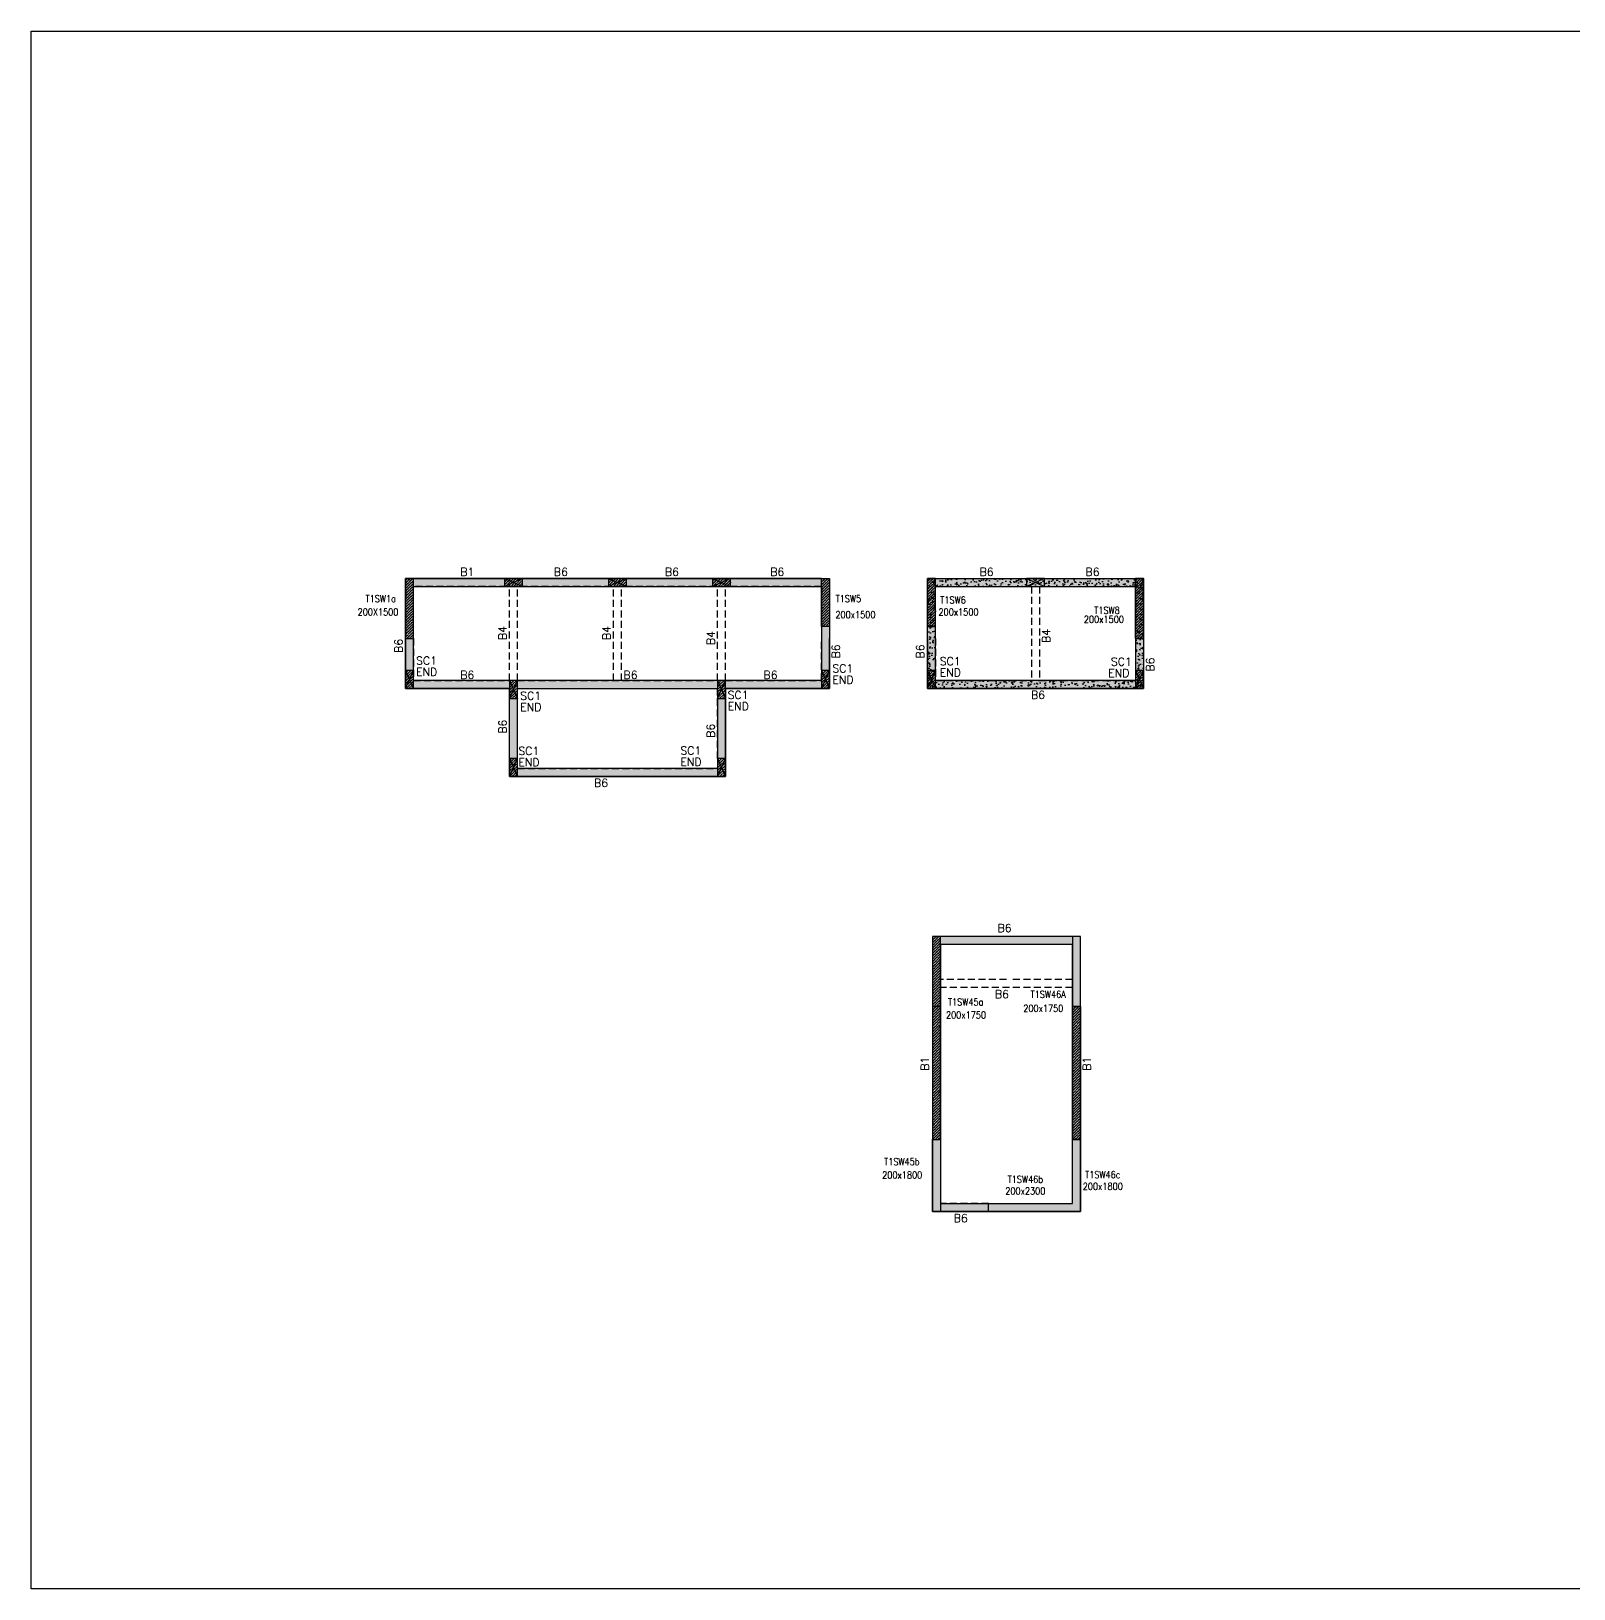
# Model space of a CAD drawing. Header units: millimetres. Extents: x 1078357 to 2594950, y -4969473 to -4636555.
# Drawn here: x 2498978 to 2537538, y -4675934 to -4636994 of the extents above; entities that cross this region are included whole.
import ezdxf

# ---------------------------------------------------------------- set-up
doc = ezdxf.new("R2010")
doc.units = ezdxf.units.MM
for name, pattern in [('CENTER', [2, 1.25, -0.25, 0.25, -0.25]), ('CONTINOUS', [0]), ('HIDDEN', [0.375, 0.25, -0.125])]:
    doc.linetypes.add(name, pattern=pattern)
doc.layers.get('0').update_dxf_attribs({"lineweight": 0})
for name, color, linetype in [('B-200x300', 212, 'HIDDEN'), ('B-200x650', 241, 'HIDDEN'), ('NON STR. RCC WALL', 6, 'Continuous'), ('RCC WALL', 6, 'Continuous'), ('S TEXT', 7, 'Continuous'), ('S-COLUMN_SHEAR WALL', 1, 'Continuous'), ('S.STUB COL', 6, 'Continuous')]:
    doc.layers.add(name, color=color, linetype=linetype)
for name, color, linetype, lineweight in [('Boundary', 40, 'Continuous', 30), ('COL. NO.', 30, 'Continuous', 25), ('COL. SIZE', 7, 'Continuous', 25), ('RCC UPSTAND', 43, 'Continuous', 30)]:
    doc.layers.add(name, color=color, linetype=linetype, lineweight=lineweight)
doc.styles.add('ROMANS', font='romans.shx', dxfattribs={"width": 0.85})
pattern_1 = [(45, (3444725.58, -9359796.776), (25.25697034, 92.60889125), [119.0625, -23.8125, 0, -23.8125])]
pattern_2 = [(45, (3463934.174, -9366698.59), (25.25697034, 92.60889125), [119.0625, -23.8125, 0, -23.8125])]

msp = doc.modelspace()

# ---------------------------------------------------------------- hatches: boundary and pattern name
at = {"linetype": 'CONTINOUS', "ltscale": 700}
h = msp.add_hatch(dxfattribs=at)
h.set_pattern_fill('ANSI36', color=8, scale=15)
h.set_pattern_definition(pattern_1)
h.paths.add_polyline_path([(2510806.8, -4650673.8), (2510806.8, -4650873.8), (2511256.8, -4650873.8), (2511256.8, -4650673.8)])
h = msp.add_hatch(dxfattribs=at)
h.set_pattern_fill('ANSI36', color=8, scale=15)
h.set_pattern_definition(pattern_1)
h.paths.add_polyline_path([(2513406.8, -4650673.7), (2513406.8, -4650873.7), (2513856.8, -4650873.7), (2513856.8, -4650673.7)])
h = msp.add_hatch(dxfattribs=at)
h.set_pattern_fill('ANSI36', color=8, scale=15)
h.set_pattern_definition(pattern_1)
h.paths.add_polyline_path([(2516006.8, -4650673.8), (2516006.8, -4650873.8), (2516456.8, -4650873.8), (2516456.8, -4650673.8)])
h = msp.add_hatch(dxfattribs=at)
h.set_pattern_fill('ANSI36', color=8, scale=15)
h.set_pattern_definition(pattern_1)
h.paths.add_polyline_path([(2508331.8, -4653423.8), (2508531.8, -4653423.8), (2508531.8, -4652973.8), (2508331.8, -4652973.8)])
h = msp.add_hatch(dxfattribs=at)
h.set_pattern_fill('ANSI36', color=8, scale=15)
h.set_pattern_definition(pattern_1)
h.paths.add_polyline_path([(2510931.8, -4653673.8), (2511131.8, -4653673.8), (2511131.8, -4653223.8), (2510931.8, -4653223.8)])
h = msp.add_hatch(dxfattribs=at)
h.set_pattern_fill('ANSI36', color=8, scale=15)
h.set_pattern_definition(pattern_1)
h.paths.add_polyline_path([(2516131.8, -4653673.8), (2516331.8, -4653673.8), (2516331.8, -4653223.8), (2516131.8, -4653223.8)])
h = msp.add_hatch(dxfattribs=at)
h.set_pattern_fill('ANSI36', color=8, scale=15)
h.set_pattern_definition(pattern_1)
h.paths.add_polyline_path([(2518731.8, -4653423.8), (2518931.8, -4653423.8), (2518931.8, -4652973.8), (2518731.8, -4652973.8)])
h = msp.add_hatch(dxfattribs=at)
h.set_pattern_fill('ANSI36', color=8, scale=15)
h.set_pattern_definition(pattern_1)
h.paths.add_polyline_path([(2521381.8, -4653423.8), (2521581.8, -4653423.8), (2521581.8, -4652973.8), (2521381.8, -4652973.8)])
h = msp.add_hatch(dxfattribs=at)
h.set_pattern_fill('ANSI36', color=8, scale=15)
h.set_pattern_definition(pattern_1)
h.paths.add_polyline_path([(2526581.8, -4653423.8), (2526781.8, -4653423.8), (2526781.8, -4652973.8), (2526581.8, -4652973.8)])
h = msp.add_hatch(dxfattribs=at)
h.set_pattern_fill('ANSI36', color=8, scale=15)
h.set_pattern_definition(pattern_1)
h.paths.add_polyline_path([(2510931.8, -4655623.7), (2511131.8, -4655623.7), (2511131.8, -4655173.7), (2510931.8, -4655173.7)])
h = msp.add_hatch(dxfattribs=at)
h.set_pattern_fill('ANSI36', color=8, scale=15)
h.set_pattern_definition(pattern_1)
h.paths.add_polyline_path([(2516131.8, -4655623.7), (2516331.8, -4655623.7), (2516331.8, -4655173.7), (2516131.8, -4655173.7)])
at = {"layer": 'RCC UPSTAND'}
h = msp.add_hatch(dxfattribs=at)
h.set_pattern_fill('HONEY', color=8, scale=15)
h.set_pattern_definition([(0, (1413807.055, -137933.264), (71.4375, 41.24445968), [47.625, -95.25]), (120, (1413807.055, -137933.264), (-71.43749984, 41.24445995), [47.625, -95.25]), (60, (1413807.055, -137933.264), (1.6e-07, 82.48891962), [-95.25, 47.625])])
h.paths.add_polyline_path([(2508331.8, -4650673.8), (2518931.8, -4650673.8), (2518931.8, -4653423.8), (2516331.8, -4653423.8), (2516331.8, -4655623.7), (2510931.8, -4655623.7), (2510931.8, -4653423.8), (2508331.8, -4653423.8)])
h.paths.add_polyline_path([(2508531.8, -4650873.8), (2518731.8, -4650873.8), (2518731.8, -4653223.8), (2516131.8, -4653223.8), (2516131.8, -4655423.7), (2511131.8, -4655423.7), (2511131.8, -4653223.8), (2508531.8, -4653223.8)], flags=16)
h = msp.add_hatch(dxfattribs=at)
h.set_pattern_fill('HONEY', color=8, scale=15)
h.set_pattern_definition([(0, (316582.34, 4546085.923), (71.4375, 41.24445968), [47.625, -95.25]), (120, (316582.34, 4546085.923), (-71.43749984, 41.24445995), [47.625, -95.25]), (60, (316582.34, 4546085.923), (1.6e-07, 82.48891962), [-95.25, 47.625])])
h.paths.add_polyline_path([(2521381.8, -4650673.8), (2526781.8, -4650673.8), (2526781.8, -4653423.8), (2521381.8, -4653423.8)])
h.paths.add_polyline_path([(2521581.8, -4650873.8), (2526581.8, -4650873.8), (2526581.8, -4653223.8), (2521581.8, -4653223.8)], flags=16)
h = msp.add_hatch(dxfattribs=at)
h.set_pattern_fill('HONEY', color=8, scale=15)
h.set_pattern_definition([(0, (2511031.77, -4821952.45), (71.4375, 41.24446), [47.625, -95.25]), (120, (2511031.77, -4821952.45), (-71.4375, 41.24446), [47.625, -95.25]), (60, (2511031.77, -4821952.45), (2e-07, 82.48892), [-95.25, 47.625])])
h.paths.add_polyline_path([(2521506.8, -4666503.8), (2525206.8, -4666503.8), (2525206.8, -4659623.9), (2521506.8, -4659623.9)])
h.paths.add_polyline_path([(2521706.8, -4666303.8), (2525006.8, -4666303.8), (2525006.8, -4659823.9), (2521706.8, -4659823.9)], flags=16)
at = {"layer": 'RCC WALL', "ltscale": 700}
h = msp.add_hatch(dxfattribs=at)
h.set_pattern_fill('ANSI36', color=8, scale=20)
h.set_pattern_definition([(45, (3608256.486, -9505971.64), (33.67596045, 123.4785217), [158.75, -31.75, 0, -31.75])])
h.paths.add_polyline_path([(2516331.7, -4655623.7), (2516331.7, -4653423.8), (2518931.8, -4653423.8), (2518931.8, -4650673.8), (2508331.8, -4650673.8), (2508331.8, -4653423.8), (2510931.8, -4653423.8), (2510931.8, -4655623.7)])
h.paths.add_polyline_path([(2511131.8, -4655423.7), (2511131.8, -4653423.8), (2516131.7, -4653423.8), (2516131.7, -4655423.7)], flags=16)
h.paths.add_polyline_path([(2508531.8, -4650873.8), (2518731.8, -4650873.8), (2518731.8, -4653223.8), (2508531.8, -4653223.8)], flags=16)
h = msp.add_hatch(dxfattribs=at)
h.set_pattern_fill('AR-CONC', color=8, scale=1.5)
h.set_pattern_definition([(50, (2511031.77, -4783186.92), (273.277, -23.90863), [28.575, -314.325]), (355, (2511031.77, -4783186.92), (-52.86513, 286.58527), [22.86, -251.4609]), (100.45144, (2511054.54, -4783188.9), (220.41187, 262.67663), [24.285, -267.13537]), (46.1842, (2511031.77, -4783110.72), (406.6186, -63.0635), [42.8625, -471.4875]), (96.63556, (2511065.66, -4783115.97), (356.1062, 371.1392), [36.4275, -400.7034]), (351.18415, (2511031.77, -4783110.7), (356.1062, 371.1392), [34.29, -377.1896]), (21, (2511069.87, -4783129.77), (227.4216, -153.3978), [28.575, -314.325]), (326, (2511069.87, -4783129.77), (92.70304, 276.28195), [22.86, -251.46]), (71.45144, (2511088.82, -4783142.55), (320.12463, 122.88415), [24.285, -267.1349]), (37.5, (2511031.77, -4783186.92), (4.632905, 126.83256), [0, -248.412, 0, -255.27, 0, -252.4125]), (7.5, (2511031.77, -4783186.92), (100.2295, 150.27086), [0, -145.542, 0, -242.697, 0, -96.2025]), (327.5, (2510946.81, -4783186.92), (203.38589, -8.593116), [0, -95.25, 0, -297.18, 0, -394.335]), (317.5, (2510908.7, -4783186.92), (222.19377, 38.13974), [0, -123.825, 0, -197.358, 0, -280.035])])
h.paths.add_polyline_path([(2521381.8, -4650673.8), (2521381.8, -4653423.8), (2526781.8, -4653423.8), (2526781.8, -4650673.8)])
h.paths.add_polyline_path([(2521581.8, -4650873.8), (2526581.8, -4650873.8), (2526581.8, -4653223.8), (2521581.8, -4653223.8)], flags=16)
at = {"layer": 'S-COLUMN_SHEAR WALL', "lineweight": 25}
h = msp.add_hatch(dxfattribs=at)
h.set_pattern_fill('ANSI36', color=8, scale=15)
h.set_pattern_definition([(45, (3463934.174, -9366698.59), (25.25697034, 92.60889125), [119.0625, -23.8125, 0, -23.8125])])
h.paths.add_polyline_path([(2508531.8, -4650673.8), (2508331.8, -4650673.8), (2508331.8, -4652173.8), (2508531.8, -4652173.8)])
h = msp.add_hatch(dxfattribs=at)
h.set_pattern_fill('ANSI36', color=8, scale=15)
h.set_pattern_definition(pattern_2)
h.paths.add_polyline_path([(2518731.8, -4651873.8), (2518931.8, -4651873.8), (2518931.8, -4650673.8), (2518731.8, -4650673.8)])
h = msp.add_hatch(dxfattribs=at)
h.set_pattern_fill('ANSI36', color=8, scale=15)
h.set_pattern_definition(pattern_2)
h.paths.add_polyline_path([(2521381.8, -4651873.8), (2521381.8, -4650673.8), (2521581.8, -4650673.8), (2521581.8, -4651873.8)])
h = msp.add_hatch(dxfattribs=at)
h.set_pattern_fill('ANSI36', color=8, scale=15)
h.set_pattern_definition(pattern_2)
h.paths.add_polyline_path([(2526581.8, -4650673.8), (2526781.8, -4650673.8), (2526781.8, -4652173.8), (2526581.8, -4652173.8)])
h = msp.add_hatch(dxfattribs=at)
h.set_pattern_fill('ANSI36', color=8, scale=15)
h.set_pattern_definition(pattern_2)
edge = h.paths.add_edge_path()
edge.add_line((2521706.8, -4664703.8), (2521706.7, -4666503.8))
edge.add_line((2521706.7, -4666503.8), (2521506.7, -4666503.8))
edge.add_line((2521506.7, -4666503.8), (2521506.8, -4664703.8))
edge.add_line((2521506.8, -4664703.8), (2521706.8, -4664703.8))
edge.add_line((2525206.8, -4664703.8), (2525206.7, -4666503.9))
edge.add_line((2525206.7, -4666503.9), (2522906.7, -4666503.8))
edge.add_line((2522906.7, -4666503.8), (2522906.7, -4666303.8))
edge.add_line((2522906.7, -4666303.8), (2525006.7, -4666303.9))
edge.add_line((2525006.7, -4666303.9), (2525006.8, -4664703.8))
edge.add_line((2525006.8, -4664703.8), (2525206.8, -4664703.8))
edge.add_line((2525006.8, -4659623.9), (2525006.8, -4661373.8))
edge.add_line((2525006.8, -4661373.8), (2525206.8, -4661373.8))
edge.add_line((2525206.8, -4661373.8), (2525206.8, -4659623.9))
edge.add_line((2525206.8, -4659623.9), (2525006.8, -4659623.9))
h = msp.add_hatch(dxfattribs=at)
h.set_pattern_fill('ANSI36', color=8, scale=15)
h.set_pattern_definition(pattern_2)
h.paths.add_polyline_path([(2521706.8, -4661373.8), (2521706.8, -4659623.8), (2521506.8, -4659623.8), (2521506.8, -4661373.8)])
h = msp.add_hatch(dxfattribs=at)
h.set_pattern_fill('ANSI36', color=8, scale=15)
h.set_pattern_definition(pattern_2)
h.paths.add_polyline_path([(2521706.5, -4664703.8), (2521706.8, -4661373.8), (2521507.3, -4661373.8), (2521507, -4664703.8)])
h = msp.add_hatch(dxfattribs=at)
h.set_pattern_fill('ANSI36', color=8, scale=15)
h.set_pattern_definition(pattern_2)
h.paths.add_polyline_path([(2525206.5, -4664703.8), (2525206.8, -4661373.8), (2525007.3, -4661373.8), (2525007, -4664703.8)])

# ---------------------------------------------------------------- linework, layer by layer
at = {"layer": 'B-200x300', "linetype": 'HIDDEN', "ltscale": 700}
for p, q in [((2510931.8, -4653223.8, 0), (2510931.8, -4650873.8, 0)), ((2511131.8, -4653223.8, 0), (2511131.8, -4650873.8, 0)), ((2513531.8, -4653223.8, 0), (2513531.8, -4650873.7, 0)), ((2513731.8, -4653223.8, 0), (2513731.8, -4650873.7, 0)), ((2516131.8, -4653223.8, 0), (2516131.8, -4650873.8, 0)), ((2516331.8, -4653223.8, 0), (2516331.8, -4650873.8, 0)), ((2523981.8, -4650873.8, 0), (2523981.8, -4653223.8, 0)), ((2524181.8, -4650873.8, 0), (2524181.8, -4653223.8, 0))]:
    msp.add_line(p, q, dxfattribs=at)
at = {"layer": 'B-200x650', "linetype": 'CONTINOUS', "ltscale": 700}
for p, q in [((2518731.8, -4650673.7, 0), (2508531.8, -4650673.7, 0)), ((2521581.8, -4650673.8, 0), (2526581.8, -4650673.8, 0)), ((2508331.8, -4652173.8, 0), (2508331.8, -4653423.8, 0)), ((2518931.8, -4653423.8, 0), (2518931.8, -4652173.8, 0)), ((2521381.8, -4652173.8, 0), (2521381.8, -4653423.8, 0)), ((2526781.8, -4652173.8, 0), (2526781.8, -4653423.8, 0)), ((2508331.8, -4653423.8, 0), (2510931.8, -4653423.8, 0)), ((2510931.8, -4655623.7, 0), (2510931.8, -4653423.8, 0)), ((2516331.8, -4655623.7, 0), (2516331.8, -4653423.8, 0)), ((2516331.8, -4653423.8, 0), (2518931.8, -4653423.8, 0)), ((2521381.8, -4653423.8, 0), (2526781.8, -4653423.8, 0)), ((2510931.8, -4655623.7, 0), (2516331.8, -4655623.7, 0)), ((2522906.8, -4666503.8, 0), (2521706.8, -4666503.8, 0))]:
    msp.add_line(p, q, dxfattribs=at)
at = {"layer": 'B-200x650', "linetype": 'HIDDEN', "ltscale": 700}
for p, q in [((2518731.8, -4650873.7, 0), (2508531.8, -4650873.7, 0)), ((2521581.8, -4650873.8, 0), (2526581.8, -4650873.8, 0)), ((2508531.8, -4652173.8, 0), (2508531.8, -4653223.8, 0)), ((2518731.8, -4653223.8, 0), (2518731.8, -4652173.8, 0)), ((2521581.8, -4652173.8, 0), (2521581.8, -4653223.8, 0)), ((2526581.8, -4652173.8, 0), (2526581.8, -4653223.8, 0)), ((2508531.8, -4653223.8, 0), (2510931.8, -4653223.8, 0)), ((2511131.8, -4653223.8, 0), (2516131.8, -4653223.8, 0)), ((2516331.8, -4653223.8, 0), (2518731.8, -4653223.8, 0)), ((2521581.8, -4653223.8, 0), (2523981.8, -4653223.8, 0)), ((2524181.8, -4653223.8, 0), (2526581.8, -4653223.8, 0)), ((2511131.8, -4655423.7, 0), (2511131.8, -4653423.8, 0)), ((2511131.8, -4653423.8, 0), (2516131.8, -4653423.8, 0)), ((2516131.8, -4655173.7, 0), (2516131.8, -4653423.8, 0)), ((2511131.8, -4655423.7, 0), (2516131.8, -4655423.7, 0)), ((2525006.8, -4659823.8, 0), (2521706.8, -4659823.8, 0)), ((2523356.8, -4660703.9, 0), (2521706.8, -4660703.9, 0)), ((2525006.8, -4660903.9, 0), (2521706.8, -4660903.9, 0)), ((2525006.8, -4660703.9, 0), (2523506.8, -4660703.9, 0)), ((2522906.8, -4666303.8, 0), (2521706.8, -4666303.8, 0))]:
    msp.add_line(p, q, dxfattribs=at)
at = {"layer": 'B-200x650', "linetype": 'Continuous', "ltscale": 700}
msp.add_line((2525006.8, -4659623.8, 0), (2521706.8, -4659623.8, 0), dxfattribs=at)
at = {"layer": 'B-200x650', "linetype": 'Continuous', "ltscale": 700, "elevation": 0}
for points in [[(2521706.8, -4661373.8), (2521506.8, -4661373.8), (2521506.8, -4664703.8), (2521706.8, -4664703.8)], [(2525006.8, -4661373.8), (2525206.8, -4661373.8), (2525206.8, -4664703.8), (2525006.8, -4664703.8)]]:
    msp.add_lwpolyline(points, close=True, dxfattribs=at)
at = {"layer": 'Boundary', "ltscale": 700, "elevation": 0}
msp.add_lwpolyline([(2498978, -4636994.1), (2594949.6, -4636994.1), (2594949.6, -4675933.7), (2498978, -4675933.7)], close=True, dxfattribs=at)
at = {"layer": 'NON STR. RCC WALL', "elevation": 0}
for points in [[(2521706.5, -4664703.8), (2521706.8, -4661373.8), (2521507.3, -4661373.8), (2521507, -4664703.8)], [(2525206.5, -4664703.8), (2525206.8, -4661373.8), (2525007.3, -4661373.8), (2525007, -4664703.8)]]:
    msp.add_lwpolyline(points, close=True, dxfattribs=at)
at = {"layer": 'RCC UPSTAND', "color": 1, "elevation": 0}
msp.add_lwpolyline([(2508331.8, -4650673.8), (2518931.8, -4650673.8), (2518931.8, -4653423.8), (2516331.8, -4653423.8), (2516331.8, -4655623.7), (2510931.8, -4655623.7), (2510931.8, -4653423.8), (2508331.8, -4653423.8), (2508331.8, -4650673.8)], dxfattribs=at)
for points in [[(2508531.8, -4650873.8), (2518731.8, -4650873.8), (2518731.8, -4653223.8), (2516131.8, -4653223.8), (2516131.8, -4655423.7), (2511131.8, -4655423.7), (2511131.8, -4653223.8), (2508531.8, -4653223.8)], [(2521381.8, -4650673.8), (2526781.8, -4650673.8), (2526781.8, -4653423.8), (2521381.8, -4653423.8)], [(2521581.8, -4650873.8), (2526581.8, -4650873.8), (2526581.8, -4653223.8), (2521581.8, -4653223.8)], [(2521506.8, -4666503.8), (2525206.8, -4666503.8), (2525206.8, -4659623.9), (2521506.8, -4659623.9)], [(2521706.8, -4666303.8), (2525006.8, -4666303.8), (2525006.8, -4659823.9), (2521706.8, -4659823.9)]]:
    msp.add_lwpolyline(points, close=True, dxfattribs=at)
at = {"layer": 'RCC WALL', "ltscale": 700, "elevation": 0}
for points in [[(2516331.7, -4655623.7), (2510931.8, -4655623.7), (2510931.8, -4653423.8), (2508331.8, -4653423.8), (2508331.8, -4650673.8), (2518931.8, -4650673.8), (2518931.8, -4653423.8), (2516331.7, -4653423.8)], [(2508531.8, -4650873.8), (2518731.8, -4650873.8), (2518731.8, -4653223.8), (2508531.8, -4653223.8)], [(2521381.8, -4650673.8), (2526781.8, -4650673.8), (2526781.8, -4653423.8), (2521381.8, -4653423.8)], [(2521581.8, -4650873.8), (2526581.8, -4650873.8), (2526581.8, -4653223.8), (2521581.8, -4653223.8)], [(2511131.8, -4655423.7), (2511131.8, -4653423.8), (2516131.7, -4653423.8), (2516131.7, -4655423.7)]]:
    msp.add_lwpolyline(points, close=True, dxfattribs=at)
at = {"layer": 'S-COLUMN_SHEAR WALL', "color": 1, "lineweight": 25}
msp.add_line((2521506.8, -4661373.8, 0), (2521706.8, -4661373.8, 0), dxfattribs=at)
at = {"layer": 'S-COLUMN_SHEAR WALL', "color": 1, "lineweight": 25, "extrusion": (1.00316e-06, 1.91639e-11, 1), "elevation": 2.5}
for points in [[(2508531.8, -4650673.8), (2508331.8, -4650673.8), (2508331.8, -4652173.8), (2508531.8, -4652173.8)], [(2521581.8, -4650673.8), (2521381.8, -4650673.8), (2521381.8, -4651873.8), (2521581.8, -4651873.8)], [(2526781.8, -4650673.8), (2526581.8, -4650673.8), (2526581.8, -4652173.8), (2526781.8, -4652173.8)]]:
    msp.add_lwpolyline(points, close=True, dxfattribs=at)
at = {"layer": 'S-COLUMN_SHEAR WALL', "color": 1, "lineweight": 25, "extrusion": (-1.00316e-06, 2.11765e-11, 1), "elevation": -2.5}
for points in [[(2518731.8, -4650673.8), (2518931.8, -4650673.8), (2518931.8, -4651873.8), (2518731.8, -4651873.8)], [(2526581.8, -4650673.8), (2526781.8, -4650673.8), (2526781.8, -4652173.8), (2526581.8, -4652173.8)]]:
    msp.add_lwpolyline(points, close=True, dxfattribs=at)
at = {"layer": 'S-COLUMN_SHEAR WALL', "color": 1, "lineweight": 25, "elevation": 0}
msp.add_lwpolyline([(2521706.8, -4661373.8), (2521706.8, -4659623.8), (2521506.8, -4659623.8), (2521506.8, -4661373.8)], close=True, dxfattribs=at)
for points in [[(2525006.8, -4659623.9), (2525006.8, -4661373.8), (2525206.8, -4661373.8), (2525206.8, -4659623.9), (2525006.8, -4659623.9)], [(2521706.8, -4664703.8), (2521706.7, -4666503.8), (2521506.7, -4666503.8), (2521506.8, -4664703.8), (2521706.8, -4664703.8)], [(2525206.8, -4664703.8), (2525206.7, -4666503.9), (2522906.7, -4666503.8), (2522906.7, -4666303.8), (2525006.7, -4666303.9), (2525006.8, -4664703.8), (2525206.8, -4664703.8)]]:
    msp.add_lwpolyline(points, dxfattribs=at)
at = {"layer": 'S.STUB COL', "color": 5, "linetype": 'CENTER', "ltscale": 700}
for p, q in [((2510806.8, -4650673.8, 0), (2511256.8, -4650873.8, 0)), ((2511256.8, -4650673.8, 0), (2510806.8, -4650873.8, 0)), ((2513406.8, -4650673.7, 0), (2513856.8, -4650873.7, 0)), ((2513856.8, -4650673.7, 0), (2513406.8, -4650873.7, 0)), ((2516006.8, -4650673.8, 0), (2516456.8, -4650873.8, 0)), ((2516456.8, -4650673.8, 0), (2516006.8, -4650873.8, 0)), ((2523856.8, -4650673.8, 0), (2524306.8, -4650873.8, 0)), ((2524306.8, -4650673.8, 0), (2523856.8, -4650873.8, 0)), ((2508331.8, -4653423.8, 0), (2508531.8, -4652973.8, 0)), ((2508331.8, -4652973.8, 0), (2508531.8, -4653423.8, 0)), ((2510931.8, -4653673.8, 0), (2511131.8, -4653223.8, 0)), ((2510931.8, -4653223.8, 0), (2511131.8, -4653673.8, 0)), ((2516131.8, -4653673.8, 0), (2516331.8, -4653223.8, 0)), ((2516131.8, -4653223.8, 0), (2516331.8, -4653673.8, 0)), ((2518731.8, -4653423.8, 0), (2518931.8, -4652973.8, 0)), ((2518731.8, -4652973.8, 0), (2518931.8, -4653423.8, 0)), ((2521381.8, -4653423.8, 0), (2521581.8, -4652973.8, 0)), ((2521381.8, -4652973.8, 0), (2521581.8, -4653423.8, 0)), ((2526581.8, -4653423.8, 0), (2526781.8, -4652973.8, 0)), ((2526581.8, -4652973.8, 0), (2526781.8, -4653423.8, 0)), ((2510931.8, -4655623.7, 0), (2511131.8, -4655173.7, 0)), ((2510931.8, -4655173.7, 0), (2511131.8, -4655623.7, 0)), ((2516131.8, -4655623.7, 0), (2516331.8, -4655173.7, 0)), ((2516131.8, -4655173.7, 0), (2516331.8, -4655623.7, 0))]:
    msp.add_line(p, q, dxfattribs=at)
at = {"layer": 'S.STUB COL', "color": 5, "linetype": 'CENTER', "ltscale": 700, "elevation": 0}
for points in [[(2510806.8, -4650673.8), (2510806.8, -4650873.8), (2511256.8, -4650873.8), (2511256.8, -4650673.8)], [(2513406.8, -4650673.7), (2513406.8, -4650873.7), (2513856.8, -4650873.7), (2513856.8, -4650673.7)], [(2516006.8, -4650673.8), (2516006.8, -4650873.8), (2516456.8, -4650873.8), (2516456.8, -4650673.8)], [(2523856.8, -4650673.8), (2523856.8, -4650873.8), (2524306.8, -4650873.8), (2524306.8, -4650673.8)], [(2508331.8, -4653423.8), (2508531.8, -4653423.8), (2508531.8, -4652973.8), (2508331.8, -4652973.8)], [(2510931.8, -4653673.8), (2511131.8, -4653673.8), (2511131.8, -4653223.8), (2510931.8, -4653223.8)], [(2516131.8, -4653673.8), (2516331.8, -4653673.8), (2516331.8, -4653223.8), (2516131.8, -4653223.8)], [(2518731.8, -4653423.8), (2518931.8, -4653423.8), (2518931.8, -4652973.8), (2518731.8, -4652973.8)], [(2521381.8, -4653423.8), (2521581.8, -4653423.8), (2521581.8, -4652973.8), (2521381.8, -4652973.8)], [(2526581.8, -4653423.8), (2526781.8, -4653423.8), (2526781.8, -4652973.8), (2526581.8, -4652973.8)], [(2510931.8, -4655623.7), (2511131.8, -4655623.7), (2511131.8, -4655173.7), (2510931.8, -4655173.7)], [(2516131.8, -4655623.7), (2516331.8, -4655623.7), (2516331.8, -4655173.7), (2516131.8, -4655173.7)]]:
    msp.add_lwpolyline(points, close=True, dxfattribs=at)

# ---------------------------------------------------------------- texts
at = {"layer": 'B-200x300', "linetype": 'HIDDEN', "ltscale": 700, "style": 'ROMANS'}
for p in [(2510862.7, -4652217, -2.7), (2513462.7, -4652216.9, -2.7), (2516062.7, -4652341.4, -2.7)]:
    msp.add_text('B4', height=200, rotation=89.99906, dxfattribs=at).set_placement(p)
at = {"layer": 'B-200x300', "linetype": 'HIDDEN', "ltscale": 500, "style": 'ROMANS'}
msp.add_text('B4', height=200, rotation=89.99906, dxfattribs=at).set_placement((2524449.6, -4652289.6, -2.7))
at = {"layer": 'B-200x650', "linetype": 'HIDDEN', "ltscale": 500, "style": 'ROMANS'}
for s, rotation, p in [('B1', 359.99906, (2509704.2, -4650611, -2.7)), ('B6', 359.99906, (2512041.4, -4650611, -2.7)), ('B6', 359.99906, (2514817.7, -4650611, -2.7)), ('B6', 359.99906, (2517452.3, -4650611, -2.7)), ('B6', 359.99906, (2522684.5, -4650611, -2.7)), ('B6', 359.99906, (2525331.5, -4650611, -2.7)), ('B6', 89.99906, (2508262.7, -4652536.9, -2.7)), ('B6', 89.99906, (2519191.5, -4652676.1, -2.7)), ('B6', 89.99906, (2521300.2, -4652677.2, -2.7)), ('B6', 89.99906, (2527049.6, -4653004.4, -2.7)), ('B6', 359.99906, (2509704.2, -4653187.3, -2.7)), ('B6', 359.99906, (2513783.2, -4653187.3, -2.7)), ('B6', 359.99906, (2517282.4, -4653187.3, -2.7)), ('B6', 359.99906, (2523968.9, -4653686.6, -2.7)), ('B6', 89.99906, (2510862.7, -4654556.5, -2.7)), ('B6', 89.99906, (2516062.7, -4654659.9, -2.7)), ('B6', 359.99906, (2513046.3, -4655886, -2.7)), ('B6', 359.99906, (2523132.9, -4659514.2, -2.7)), ('B6', 359.99906, (2523067.3, -4661167.4, -2.7))]:
    msp.add_text(s, height=200, rotation=rotation, dxfattribs=at).set_placement(p)
at = {"layer": 'B-200x650', "linetype": 'Continuous', "ltscale": 700, "style": 'ROMANS'}
for p in [(2521415.7, -4662983.2, -2.7), (2525464.5, -4662983.2, -2.7)]:
    msp.add_text('B1', height=200, rotation=89.99906, dxfattribs=at).set_placement(p)
at = {"layer": 'B-200x650', "linetype": 'CONTINOUS', "ltscale": 700, "style": 'ROMANS'}
msp.add_text('B6', height=200, rotation=359.99906, dxfattribs=at).set_placement((2522037.8, -4666767.3, -2.7))
at = {"layer": 'COL. NO.', "linetype": 'Continuous', "style": 'ROMANS', "width": 0.85}
for s, p in [('T1SW1a', (2507336.7, -4651264.4, -320.4)), ('T1SW5', (2519086.4, -4651265, -320.4)), ('T1SW6', (2521701.9, -4651299.4, -320.4)), ('T1SW8', (2525550.4, -4651560.3, -320.4)), ('T1SW46A', (2523959, -4661159.8, -320.4)), ('T1SW45a', (2521894.2, -4661347.5, -320.4)), ('T1SW45b', (2520298.9, -4665345.9, 0)), ('T1SW46b', (2523386.5, -4665786, -320.4)), ('T1SW46c', (2525322.8, -4665668.5, -320.4))]:
    msp.add_text(s, height=175, dxfattribs=at).set_placement(p)
at = {"layer": 'COL. SIZE', "linetype": 'Continuous', "style": 'ROMANS', "width": 0.85}
for s, p in [('200X1500', (2507137.6, -4651597.8, -320.4)), ('200x1500', (2519080.6, -4651665, -320.4)), ('200x1500', (2521656.8, -4651600.6, -320.4)), ('200x1500', (2525291.1, -4651788.2, -320.4)), ('200x1750', (2523777.3, -4661507.5, -320.4)), ('200x1750', (2521845.1, -4661674.8, -320.4)), ('200x1800', (2520249.8, -4665673.1, 0)), ('200x2300', (2523327.4, -4666074, -320.4)), ('200x1800', (2525263.6, -4665956.4, -320.4))]:
    msp.add_text(s, height=175, dxfattribs=at).set_placement(p)
at = {"layer": 'S TEXT', "linetype": 'HIDDEN', "ltscale": 500, "style": 'ROMANS'}
for s, p in [('SC1', (2508599.6, -4652830.2, -2.7)), ('SC1', (2519003.7, -4653024.3, -2.7)), ('SC1', (2521687.6, -4652845.3, -2.7)), ('SC1', (2525965.6, -4652856.7, -2.7)), ('END', (2508599.6, -4653113.8, -2.7)), ('END', (2519003.7, -4653307.8, -2.7)), ('END', (2521687.6, -4653128.9, -2.7)), ('END', (2525899.5, -4653140.2, -2.7)), ('SC1', (2511201.2, -4653707.6, -2.7)), ('SC1', (2516386.6, -4653688.2, -2.7)), ('END', (2511201.2, -4653991.2, -2.7)), ('END', (2516386.6, -4653971.8, -2.7)), ('SC1', (2511155.1, -4655087.7, -2.7)), ('END', (2511155.1, -4655371.3, -2.7)), ('SC1', (2515205.6, -4655078.7, -2.7)), ('END', (2515205.6, -4655362.3, -2.7))]:
    msp.add_text(s, height=200, rotation=359.99906, dxfattribs=at).set_placement(p)

doc.saveas('drawing.dxf')
